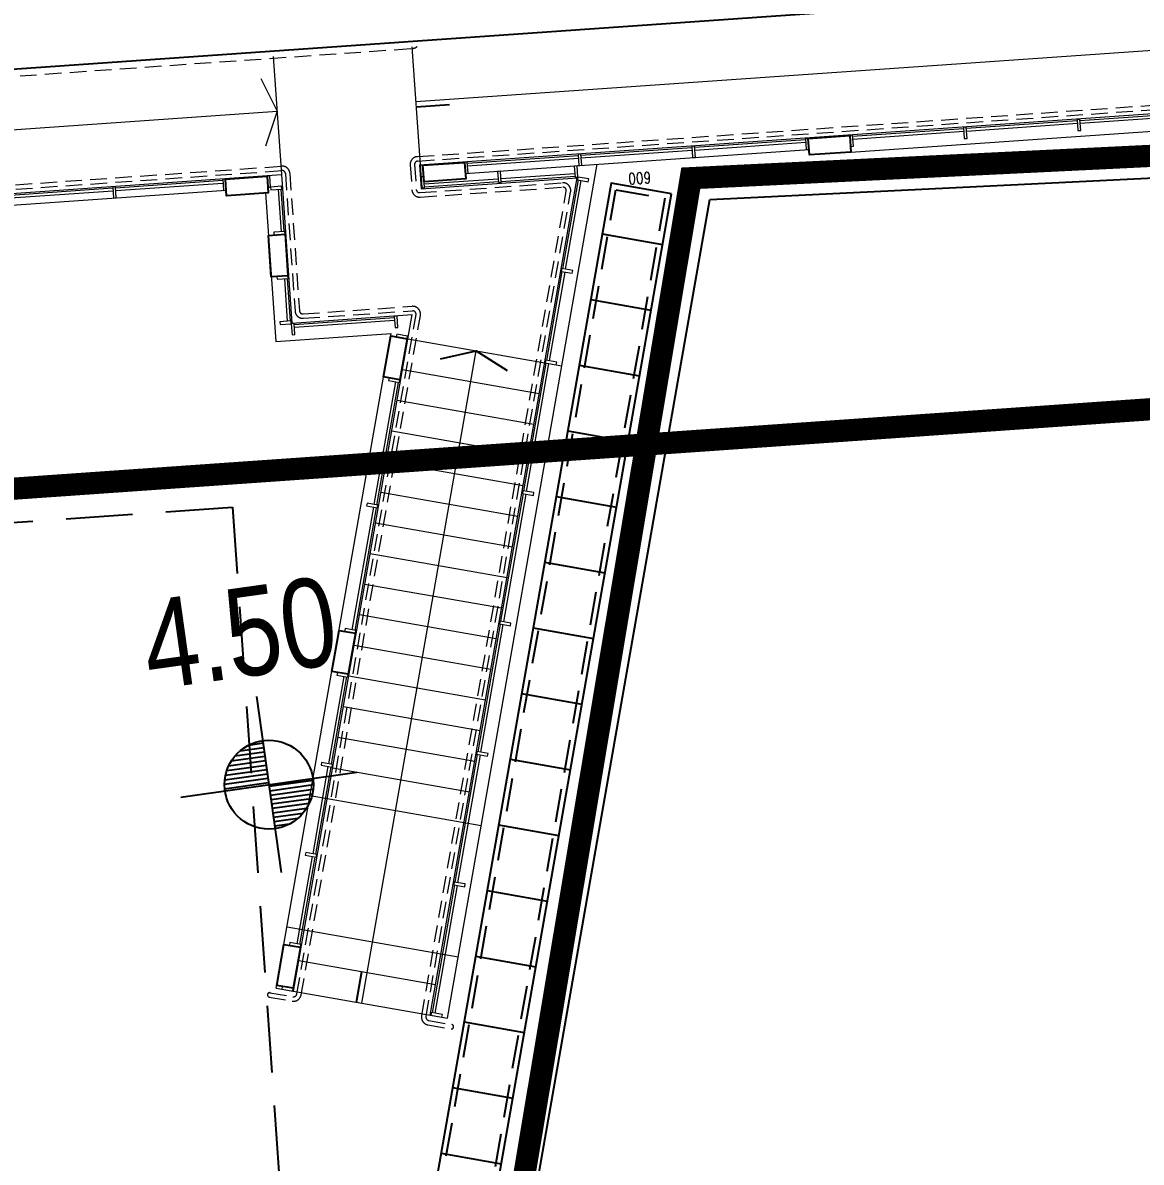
# Model space of a CAD drawing. Header units: millimetres. Extents: x 834681283 to 835686922, y 817551134 to 819407044.
# Drawn here: x 835555066 to 835565128, y 818105933 to 818116188 of the extents above; entities that cross this region are included whole.
import ezdxf
from ezdxf.enums import TextEntityAlignment as Align
from ezdxf.xclip import XClip

# ---------------------------------------------------------------- set-up
doc = ezdxf.new("R2010")
doc.units = ezdxf.units.MM
doc.header["$LTSCALE"] = 1200
doc.header["$MEASUREMENT"] = 0
doc.header["$XCLIPFRAME"] = 0
for name, pattern in [('P01-MAGP-EVA-GREENERY$0$HIDDEN', [0.375, 0.25, -0.125]), ('P01-MAGP-EVA-GREENERY$0$HIDDEN2', [0.1875, 0.125, -0.0625]), ('P01-MAGP-EVA-GREENERY$0$HIDDENX2', [0.75, 0.5, -0.25]), ('SITE BOUNDARY$0$CENTER', [2, 1.25, -0.25, 0.25, -0.25]), ('SITE BOUNDARY$0$PHANTOM', [2.5, 1.25, -0.25, 0.25, -0.25, 0.25, -0.25])]:
    doc.linetypes.add(name, pattern=pattern)
doc.layers.get('Defpoints').update_dxf_attribs({"color": 15})
for name, color, linetype, lineweight in [('P01-MAAN-P-EVA$0$AR-F-LEV_AR_BS_', 4, 'Continuous', 25), ('P01-MAGP-EVA-GREENERY$0$AR-HATCH_AR_', 8, 'Continuous', 13), ('P01-MAGP-EVA-GREENERY$0$AR-PLANT_AR_BS_MI_', 7, 'Continuous', 25), ('P01-MAGP-EVA-GREENERY$0$AR-STAIR_AR_BS_MI_', 7, 'Continuous', 18), ('P01-MAGP-EVA-GREENERY$0$AR-WA-STEEL_AR_BS_MI_', 3, 'Continuous', 0), ('P01-MAGP-EVA-GREENERY$0$DR-FLD', 8, 'Continuous', 25), ('P01-MAGP-EVA-GREENERY$0$LI-FIT', 8, 'Continuous', 25), ('P01-MAGP-EVA-GREENERY$0$RLP340', 8, 'P01-MAGP-EVA-GREENERY$0$HIDDEN2', 5), ('P01-MAGP-P-RF$0$AR-PLANT_AR_BS_MI_', 4, 'Continuous', 25), ('SITE BOUNDARY$0$AR-SIMS_BL_400', 1, 'SITE BOUNDARY$0$PHANTOM', 140)]:
    doc.layers.add(name, color=color, linetype=linetype, lineweight=lineweight)
for name, color, linetype in [('P01-MAAN-P-EVA$0$HATCH', 9, 'Continuous'), ('P01-MAGP-EVA-GREENERY$0$AR-FS-AR-EVA', 8, 'Continuous'), ('P01-MAGP-EVA-GREENERY$0$AR-LANDS_AR_MI_', 9, 'Continuous'), ('P01-MAGP-EVA-GREENERY$0$SURFACE CHANNEL', 8, 'Continuous'), ('SITE BOUNDARY$0$XIQU-RLP0830A', 6, 'Continuous')]:
    doc.layers.add(name, color=color, linetype=linetype)
doc.styles.add('P01-MAAN-P-EVA$0$RLP-SIMPLEX', font='simplex.shx', dxfattribs={"width": 0.8})
doc.styles.add('P01-MAAN-P-EVA$0$Style-Arial', font='arial.ttf')
doc.styles.add('P01-MAGP-EVA-GREENERY$0$RLP-SIMPLEX', font='simplex.shx', dxfattribs={"width": 0.8})

# ---------------------------------------------------------------- blocks, each defined once
blk = doc.blocks.new('P01-MAAN-P-EVA$0$LEV1')
for p, q in [((0, 2), (0, -2)), ((-2, 0), (2, 0)), ((-0.999, 0.046), (0, 0.046)), ((-0.989, 0.146), (0, 0.146)), ((-0.969, 0.246), (0, 0.246)), ((0.999, -0.046), (0, -0.046)), ((0.989, -0.146), (0, -0.146)), ((0.969, -0.246), (0, -0.246)), ((0.938, -0.346), (0, -0.346)), ((0.895, -0.446), (0, -0.446)), ((0.838, -0.546), (0, -0.546)), ((0.764, -0.646), (0, -0.646)), ((0.667, -0.746), (0, -0.746)), ((0.534, -0.846), (0, -0.846)), ((0.326, -0.946), (0, -0.946))]:
    blk.add_line(p, q)
blk.add_circle((0, 0), 1)
blk = doc.blocks.new('P01-MAAN-P-EVA$0$F-LEV')
for p, q in [((-0.534, 0.846), (0, 0.846)), ((-0.326, 0.946), (0, 0.946)), ((-0.838, 0.546), (0, 0.546)), ((-0.764, 0.646), (0, 0.646)), ((-0.667, 0.746), (0, 0.746)), ((-0.938, 0.346), (0, 0.346)), ((-0.895, 0.446), (0, 0.446))]:
    blk.add_line(p, q)
blk.add_blockref('P01-MAAN-P-EVA$0$LEV1', (0, 0))
at = {"style": 'P01-MAAN-P-EVA$0$RLP-SIMPLEX', "width": 0.8}
blk.add_attdef('FFL', (1.5, 1), '', height=2, dxfattribs=at)
blk = doc.blocks.new('P01-MAAN-P-EVA')
at = {"layer": 'P01-MAAN-P-EVA$0$HATCH', "ltscale": 0.1}
h = blk.add_hatch(dxfattribs=at)
h.set_pattern_fill('_USER', color=240, scale=1000, angle=45, pattern_type=0)
h.set_pattern_definition([(45, (305980.4, 20741.3), (-707.1067812, 707.1067812), [])])
edge = h.paths.add_edge_path()
edge.add_arc((835502969.3, 818186018.3), 4500, 18.1416, 95.30201, ccw=False)
edge.add_line((835507245.6, 818187419.4), (835513826.1, 818167335.8))
edge.add_line((835513826.1, 818167335.8), (835519853.5, 818081117.4))
edge.add_line((835519853.5, 818081117.4), (835555459.1, 818083606.6))
edge.add_line((835555459.1, 818083606.6), (835554354.4, 818076435.4))
edge.add_line((835554354.4, 818076435.4), (835558875.4, 818029487.4))
edge.add_line((835558875.4, 818029487.4), (835556388.4, 818026956.4))
edge.add_line((835556388.4, 818026956.4), (835549241.4, 818025790.4))
edge.add_line((835549241.4, 818025790.4), (835542188.5, 818025211.5))
edge.add_line((835542188.5, 818025211.5), (835547193.3, 818041026.5))
edge.add_line((835547193.3, 818041026.5), (835547200.6, 818060157.3))
edge.add_line((835547200.6, 818060157.3), (835535036.1, 818059317.4))
edge.add_line((835535036.1, 818059317.4), (835534275.3, 818070335.1))
edge.add_line((835534275.3, 818070335.1), (835535439, 818078697.5))
edge.add_line((835535439, 818078697.5), (835516606.1, 818077380.9))
edge.add_line((835516606.1, 818077380.9), (835515458.7, 818093794.4))
edge.add_line((835515458.7, 818093794.4), (835500714.4, 818090319.3))
edge.add_line((835500714.4, 818090319.3), (835485194.4, 818159526.3))
edge.add_line((835485194.4, 818159526.3), (835497824.4, 818169113.3))
edge.add_line((835497824.4, 818169113.3), (835508718.9, 818171681.2))
edge.add_line((835508718.9, 818171681.2), (835502553.5, 818190499))
at = {"layer": 'P01-MAAN-P-EVA$0$AR-F-LEV_AR_BS_'}
ref = blk.add_blockref('P01-MAAN-P-EVA$0$F-LEV', (835557280.6, 818109331.4), dxfattribs=dict(at, xscale=399.9999999886597, yscale=399.9999999999999, zscale=400.0000000000002, rotation=7.997590520964984))
ref.add_attrib('FFL', '4.50', dxfattribs={"layer": '0', "height": 800, "rotation": 7.99759, "style": 'P01-MAAN-P-EVA$0$Style-Arial', "width": 0.8}).set_placement((835557016.1, 818110699.1), align=Align.MIDDLE)
blk = doc.blocks.new('12027_SITE')
at = {"layer": 'Defpoints'}
blk.add_lwpolyline([(835304.58267, 818174.66028), (835238.73467, 818170.05694, 0.41421356), (835224.88222, 818154.12209), (835228.06927, 818108.53336, 0.41421356), (835244.00411, 818094.6809), (835289.06814, 818097.83127, 0.3152987), (835307.72761, 818112.94085), (835319.97543, 818155.65111, 0.52056715), (835304.58267, 818174.66028)], format="xyb", close=True, dxfattribs=at)
blk = doc.blocks.new('SITE BOUNDARY')
at = {"layer": 'SITE BOUNDARY$0$AR-SIMS_BL_400', "ltscale": 3, "const_width": 0.2}
blk.add_lwpolyline([(835205.968, 818187.322), (835227.402, 818191.142, 0.049194), (835256.687, 818199.396), (835258.823, 818200.232), (835285.938, 818202.051), (835285.973, 818201.416), (835309.272, 818202.672), (835309.221, 818203.614), (835336.548, 818205.448), (835336.791, 818204.998), (835338.006, 818193.445), (835338.387, 818177.043), (835337.676, 818162.317), (835336.374, 818150.707), (835335.943, 818146.535), (835335.078, 818138.01), (835334.561, 818125.55), (835334.745, 818110.371), (835335.616, 818097.309), (835212.761, 818088.72)], format="xyb", close=True, dxfattribs=at)
at = {"layer": 'SITE BOUNDARY$0$XIQU-RLP0830A', "color": 212, "linetype": 'SITE BOUNDARY$0$CENTER', "ltscale": 0.8, "true_color": 0xb300b3, "const_width": 0.2}
blk.add_lwpolyline([(835253.314, 818083.375), (835255.096, 818094.048), (835286.86, 818095.59), (835320.039, 818097.139)], dxfattribs=at)
blk = doc.blocks.new('P01-MAGP-P-RF')
at = {"layer": 'P01-MAGP-P-RF$0$AR-PLANT_AR_BS_MI_', "lineweight": 13}
blk.add_lwpolyline([(835319975, 818155651, 0.520567), (835304583, 818174660), (835238735, 818170057, 0.414214), (835224882, 818154122), (835228069, 818108533, 0.414214), (835244004, 818094681), (835289068, 818097831, 0.315299), (835307728, 818112941)], format="xyb", close=True, dxfattribs=at)
blk = doc.blocks.new('P01-MAGP-EVA-GREENERY$0$ST-ARR')
at = {"color": 4}
blk.add_lwpolyline([(-306, -125), (0, 0), (306, -125)], dxfattribs=at)
blk = doc.blocks.new('P01-MAGP-EVA-GREENERY')
at = {"layer": 'P01-MAGP-EVA-GREENERY$0$AR-HATCH_AR_'}
h = blk.add_hatch(dxfattribs=at)
h.set_pattern_fill('GRASS', color=256, scale=40, style=0)
h.set_pattern_definition([(93.9989672, (0, 2e-22), (-766.7729181, 666.56979518), [190.5, -1246.3409792]), (48.9989672, (0, 2e-22), (-766.7729182, 666.5697953), [190.5, -825.5]), (138.9989672, (0, 2e-22), (-666.5697953, -766.7729182), [190.5, -825.5])])
edge = h.paths.add_edge_path()
edge.add_line((835226712, 818095250), (835226861, 818093126))
edge.add_arc((835233592, 818098795), 8800, 220.1025, 273.9989)
edge.add_line((835234206, 818090016), (835248640, 818091025))
edge.add_line((835248640, 818091025), (835248556, 818092231))
edge.add_line((835248556, 818092231), (835229985, 818090933))
edge.add_line((835229985, 818090933), (835229771, 818094003))
edge.add_line((835229771, 818094003), (835249451, 818095378))
edge.add_line((835249451, 818095378), (835249425, 818095742))
edge.add_line((835249425, 818095742), (835238221, 818094958))
edge.add_line((835238221, 818094958), (835238144, 818096050))
edge.add_line((835238144, 818096050), (835226712, 818095250))
h.paths.add_polyline_path([(835252256, 818095575), (835250199, 818095431), (835250174, 818095794), (835252231, 818095938)])
at = {"layer": 'P01-MAGP-EVA-GREENERY$0$DR-FLD'}
h = blk.add_hatch(dxfattribs=at)
h.set_pattern_fill('_USER', color=256, scale=600, angle=89.8761, style=0, pattern_type=0)
h.set_pattern_definition([(170.0563, (835249130.2, 818064062), (-103.608, -590.987), [])])
h.paths.add_polyline_path([(835254921, 818093907), (835254379, 818094002), (835249130, 818064062), (835249672, 818063967)])
at = {"color": 4}
for p, q in [((835252925, 818094708), (835252626, 818094687)), ((835252087, 818086632), (835252135, 818086908))]:
    blk.add_line(p, q, dxfattribs=at)
blk.add_lwpolyline([(835252843, 818092423), (835253165, 818092494), (835253445, 818092318)], dxfattribs=at)
at = {"layer": 'P01-MAGP-EVA-GREENERY$0$AR-FS-AR-EVA', "linetype": 'P01-MAGP-EVA-GREENERY$0$HIDDENX2'}
blk.add_lwpolyline([(835224714, 818098168, 0.414353), (835234213, 818089916), (835250972, 818091088), (835251390, 818085103), (835234631, 818083931, 0.414214), (835226373, 818074432)], format="xyb", dxfattribs=at)
at = {"layer": 'P01-MAGP-EVA-GREENERY$0$AR-LANDS_AR_MI_'}
blk.add_lwpolyline([(835226712, 818095250), (835226861, 818093126, 0.239601), (835234206, 818090016, 0), (835248640, 818091025), (835248556, 818092231), (835229985, 818090933), (835229771, 818094003), (835249451, 818095378), (835249425, 818095742), (835238221, 818094958), (835238144, 818096050)], format="xyb", close=True, dxfattribs=at)
at = {"layer": 'P01-MAGP-EVA-GREENERY$0$AR-PLANT_AR_BS_MI_', "ltscale": 0.15}
for p, q in [((835255098, 818094049), (835286860, 818095591)), ((835255267, 818093857), (835286869, 818095391)), ((835249614, 818062765), (835255098, 818094049)), ((835249811, 818062731), (835255267, 818093857))]:
    blk.add_line(p, q, dxfattribs=at)
at = {"layer": 'P01-MAGP-EVA-GREENERY$0$AR-STAIR_AR_BS_MI_'}
for p, q in [((835229931, 818093863), (835252416, 818095435)), ((835251325, 818095359), (835251414, 818094081)), ((835252622, 818094737), (835262597, 818095434)), ((835230097, 818093719), (835252582, 818095291)), ((835251359, 818095220), (835252451, 818095296)), ((835252582, 818095291), (835252661, 818094168)), ((835249137, 818095065), (835250223, 818095141)), ((835250248, 818095142), (835251334, 818095218)), ((835248026, 818094987), (835249112, 818095063)), ((835252655, 818094168), (835262637, 818094866)), ((835241399, 818093952), (835251374, 818094650)), ((835258597, 818094568), (835259595, 818094638)), ((835257575, 818094497), (835258573, 818094567)), ((835257577, 818094472), (835258574, 818094542)), ((835258599, 818094543), (835259597, 818094613)), ((835256537, 818094283), (835259630, 818094499)), ((835256552, 818094425), (835257550, 818094495)), ((835256554, 818094400), (835257552, 818094470)), ((835254108, 818094255), (835255106, 818094324)), ((835255131, 818094326), (835256129, 818094396)), ((835255133, 818094301), (835256130, 818094371)), ((835253067, 818094091), (835256160, 818094307)), ((835253086, 818094183), (835254084, 818094253)), ((835253088, 818094158), (835254085, 818094228)), ((835254110, 818094230), (835255108, 818094299)), ((835252655, 818094168), (835252670, 818093953)), ((835252661, 818094162), (835252676, 818093960)), ((835252906, 818086488), (835254253, 818094173)), ((835231762, 818092707), (835251414, 818094081)), ((835249921, 818093962), (835250885, 818094029)), ((835251414, 818094081), (835251507, 818092744)), ((835252670, 818093953), (835254073, 818094052)), ((835252698, 818093996), (835253363, 818094042)), ((835252700, 818093971), (835253365, 818094017)), ((835252752, 818086515), (835254073, 818094052)), ((835253388, 818094044), (835254053, 818094090)), ((835253390, 818094019), (835254055, 818094065)), ((835253945, 818093232), (835254085, 818094032)), ((835253969, 818093228), (835254109, 818094028)), ((835247924, 818093731), (835250917, 818093940)), ((835248932, 818093893), (835249896, 818093960)), ((835248934, 818093868), (835249898, 818093935)), ((835249923, 818093937), (835250887, 818094004)), ((835251269, 818093915), (835251363, 818092578)), ((835251383, 818093948), (835251410, 818093566)), ((835251408, 818093949), (835251435, 818093568)), ((835253800, 818092408), (835253940, 818093208)), ((835253825, 818092404), (835253965, 818093203)), ((835251440, 818093142), (835251466, 818092761)), ((835251464, 818093144), (835251491, 818092762)), ((835251507, 818092744), (835252588, 818092820)), ((835251521, 818086731), (835252588, 818092820)), ((835251527, 818092731), (835252429, 818092794)), ((835251529, 818092706), (835252431, 818092769)), ((835251363, 818092578), (835252400, 818092650)), ((835251367, 818086758), (835252400, 818092650)), ((835252396, 818092629), (835253935, 818092359)), ((835252136, 818086623), (835253165, 818092494)), ((835253594, 818091234), (835253796, 818092383)), ((835253619, 818091229), (835253820, 818092379)), ((835252501, 818092326), (835253733, 818092110)), ((835252248, 818091111), (835252441, 818092215)), ((835252272, 818091106), (835252466, 818092210)), ((835252453, 818092050), (835253684, 818091834)), ((835252405, 818091774), (835253636, 818091558)), ((835252356, 818091499), (835253588, 818091283)), ((835252308, 818091223), (835253539, 818091007)), ((835253388, 818090060), (835253590, 818091209)), ((835253413, 818090055), (835253615, 818091205)), ((835252050, 818089982), (835252243, 818091086)), ((835252075, 818089978), (835252268, 818091082)), ((835252260, 818090947), (835253491, 818090731)), ((835252211, 818090671), (835253443, 818090455)), ((835252163, 818090395), (835253394, 818090180)), ((835252115, 818090120), (835253346, 818089904)), ((835253183, 818088886), (835253384, 818090035)), ((835253207, 818088881), (835253409, 818090031)), ((835252066, 818089844), (835253298, 818089628)), ((835251839, 818088778), (835251977, 818089564)), ((835251863, 818088774), (835252001, 818089559)), ((835252018, 818089568), (835253249, 818089352)), ((835251970, 818089292), (835253201, 818089076)), ((835251921, 818089016), (835253152, 818088801)), ((835252977, 818087712), (835253178, 818088861)), ((835253001, 818087707), (835253203, 818088857)), ((835251697, 818087967), (835251834, 818088753)), ((835251721, 818087963), (835251859, 818088749)), ((835251873, 818088741), (835253104, 818088525)), ((835251671, 818088492), (835253209, 818088222)), ((835251555, 818087157), (835251692, 818087943)), ((835251579, 818087152), (835251717, 818087938)), ((835252771, 818086537), (835252972, 818087687)), ((835252796, 818086533), (835252997, 818087683)), ((835251464, 818087310), (835253002, 818087040)), ((835251569, 818087007), (835252800, 818086791)), ((835251367, 818086758), (835252906, 818086488)), ((835251442, 818086745), (835251442, 818086745)), ((835251506, 818086734), (835251506, 818086734))]:
    blk.add_line(p, q, dxfattribs=at)
at = {"layer": 'P01-MAGP-EVA-GREENERY$0$AR-WA-STEEL_AR_BS_MI_', "color": 7}
for points in [[(835258579, 818094476), (835258604, 818094478), (835258597, 818094577), (835258572, 818094576)], [(835256534, 818094333), (835256559, 818094335), (835256552, 818094434), (835256527, 818094433)], [(835257556, 818094404), (835257581, 818094406), (835257574, 818094506), (835257549, 818094504)], [(835255112, 818094233), (835255137, 818094235), (835255130, 818094335), (835255105, 818094333)], [(835256135, 818094305), (835256160, 818094307), (835256153, 818094406), (835256128, 818094405)], [(835254090, 818094162), (835254115, 818094164), (835254108, 818094264), (835254083, 818094262)], [(835252668, 818094063), (835252693, 818094064), (835252686, 818094164), (835252661, 818094162)], [(835253067, 818094091), (835253092, 818094092), (835253085, 818094192), (835253060, 818094190)], [(835253365, 818094008), (835253390, 818094010), (835253383, 818094110), (835253358, 818094108)], [(835254055, 818094056), (835254080, 818094058), (835254073, 818094158), (835254048, 818094156)], [(835250892, 818093938), (835250917, 818093940), (835250910, 818094040), (835250885, 818094038)], [(835251291, 818093966), (835251316, 818093968), (835251309, 818094068), (835251284, 818094066)], [(835252676, 818093960), (835252700, 818093962), (835252693, 818094061), (835252669, 818094060)], [(835254080, 818094058), (835254076, 818094033), (835254174, 818094016), (835254179, 818094041)], [(835249902, 818093869), (835249927, 818093871), (835249920, 818093971), (835249896, 818093969)], [(835251316, 818093968), (835251317, 818093943), (835251417, 818093950), (835251415, 818093975)], [(835251344, 818093562), (835251346, 818093537), (835251446, 818093544), (835251444, 818093569)], [(835253936, 818093234), (835253931, 818093209), (835254030, 818093192), (835254034, 818093216)], [(835251372, 818093163), (835251374, 818093138), (835251473, 818093145), (835251472, 818093170)], [(835252435, 818092703), (835252460, 818092705), (835252453, 818092805), (835252428, 818092803)], [(835251400, 818092756), (835251402, 818092731), (835251502, 818092738), (835251500, 818092763)], [(835251509, 818092638), (835251534, 818092640), (835251527, 818092740), (835251502, 818092738)], [(835252450, 818092645), (835252445, 818092620), (835252544, 818092603), (835252548, 818092627)], [(835253791, 818092409), (835253787, 818092385), (835253885, 818092368), (835253890, 818092392)], [(835252381, 818092251), (835252376, 818092226), (835252475, 818092209), (835252479, 818092233)], [(835253585, 818091235), (835253581, 818091211), (835253680, 818091193), (835253684, 818091218)], [(835252183, 818091122), (835252178, 818091098), (835252277, 818091080), (835252281, 818091105)], [(835253380, 818090061), (835253375, 818090037), (835253474, 818090019), (835253478, 818090044)], [(835251985, 818089994), (835251981, 818089969), (835252079, 818089952), (835252083, 818089976)], [(835251916, 818089600), (835251912, 818089575), (835252010, 818089558), (835252014, 818089583)], [(835253174, 818088887), (835253169, 818088863), (835253268, 818088845), (835253272, 818088870)], [(835251774, 818088789), (835251769, 818088765), (835251868, 818088747), (835251872, 818088772)], [(835251632, 818087979), (835251627, 818087954), (835251726, 818087937), (835251730, 818087961)], [(835252968, 818087713), (835252964, 818087688), (835253062, 818087671), (835253066, 818087696)], [(835251490, 818087168), (835251485, 818087144), (835251584, 818087126), (835251588, 818087151)], [(835251421, 818086774), (835251416, 818086750), (835251515, 818086732), (835251519, 818086757)], [(835252762, 818086539), (835252758, 818086514), (835252856, 818086497), (835252861, 818086522)]]:
    blk.add_lwpolyline(points, close=True, dxfattribs=at)
at = {"layer": 'P01-MAGP-EVA-GREENERY$0$DR-FLD'}
blk.add_lwpolyline([(835254921, 818093907), (835254379, 818094002), (835249130, 818064062), (835249672, 818063967), (835254921, 818093907)], close=True, dxfattribs=at)
at = {"layer": 'P01-MAGP-EVA-GREENERY$0$LI-FIT'}
for points in [[(835256153, 818094406), (835256527, 818094433), (835256537, 818094283), (835256163, 818094257)], [(835252686, 818094164), (835253060, 818094190), (835253071, 818094041), (835252697, 818094014)], [(835250910, 818094040), (835251284, 818094066), (835251294, 818093916), (835250920, 818093890)], [(835251446, 818093544), (835251472, 818093170), (835251322, 818093159), (835251296, 818093533)], [(835252544, 818092603), (835252479, 818092233), (835252331, 818092259), (835252396, 818092629)], [(835252079, 818089952), (835252014, 818089583), (835251867, 818089608), (835251931, 818089978)], [(835251584, 818087126), (835251519, 818086757), (835251371, 818086783), (835251436, 818087152)]]:
    blk.add_lwpolyline(points, close=True, dxfattribs=at)
at = {"layer": 'P01-MAGP-EVA-GREENERY$0$RLP340'}
for p, q in [((835230205, 818093691), (835252590, 818095256)), ((835230207, 818093651), (835252593, 818095216)), ((835252636, 818094242), (835262631, 818094941)), ((835252639, 818094202), (835262634, 818094901)), ((835231737, 818092781), (835251414, 818094156)), ((835231740, 818092741), (835251417, 818094116)), ((835252571, 818094167), (835252587, 818093943)), ((835252611, 818094170), (835252626, 818093945)), ((835251449, 818094089), (835251535, 818092852)), ((835251488, 818094091), (835251575, 818092854)), ((835252658, 818093918), (835253942, 818094007)), ((835252661, 818093878), (835253944, 818093967)), ((835252675, 818086509), (835253976, 818093932)), ((835252714, 818086502), (835254015, 818093925)), ((835251607, 818092827), (835252589, 818092895)), ((835251552, 818086706), (835252624, 818092820)), ((835251591, 818086699), (835252663, 818092813)), ((835251610, 818092787), (835252592, 818092855)), ((835251303, 818086678), (835251510, 818086642)), ((835251310, 818086717), (835251517, 818086681)), ((835252731, 818086428), (835252938, 818086391)), ((835252738, 818086467), (835252945, 818086431))]:
    blk.add_line(p, q, dxfattribs=at)
for centre, radius, start, end in [((835252588, 818095286), 70, 273.999, 3.999), ((835252641, 818094172), 70, 93.999, 183.999), ((835251419, 818094087), 70, 3.999, 93.999), ((835251419, 818094087), 30, 3.999, 93.999), ((835252641, 818094172), 30, 93.999, 183.999), ((835253946, 818093937), 70, 350.0563, 93.999), ((835252656, 818093948), 70, 183.999, 273.999), ((835252656, 818093948), 30, 183.999, 273.999), ((835253946, 818093937), 30, 350.0563, 93.999), ((835252594, 818092825), 70, 350.0563, 93.999), ((835251605, 818092857), 70, 183.999, 273.999), ((835251605, 818092857), 30, 183.999, 273.999), ((835252594, 818092825), 30, 350.0563, 93.999), ((835251307, 818086698), 20, 80.0563, 260.0563), ((835251522, 818086711), 70, 260.0563, 350.0563), ((835251522, 818086711), 30, 260.0563, 350.0563), ((835252743, 818086497), 70, 170.0563, 260.0563), ((835252743, 818086497), 30, 170.0563, 260.0563), ((835252942, 818086411), 20, 260.0563, 80.0563)]:
    blk.add_arc(centre, radius, start, end, dxfattribs=at)
at = {"layer": 'P01-MAGP-EVA-GREENERY$0$SURFACE CHANNEL', "linetype": 'P01-MAGP-EVA-GREENERY$0$HIDDEN'}
blk.add_lwpolyline([(835249166, 818063974), (835254420, 818093944), (835254863, 818093867), (835249537, 818063488)], dxfattribs=at)
at = {"layer": 'P01-MAGP-EVA-GREENERY$0$AR-STAIR_AR_BS_MI_', "rotation": 273.9989487419437}
blk.add_blockref('P01-MAGP-EVA-GREENERY$0$ST-ARR', (835251374, 818094650), dxfattribs=at)
at = {"layer": 'Defpoints', "insert": (835254537, 818093991), "char_height": 100, "width": 557.08, "attachment_point": 3, "rotation": 183.999, "line_spacing_factor": 0.968724, "style": 'P01-MAGP-EVA-GREENERY$0$RLP-SIMPLEX'}
blk.add_mtext('600', dxfattribs=at)

msp = doc.modelspace()

# ---------------------------------------------------------------- block references
ref = msp.add_blockref('12027_SITE', (305980.4, 20741.3), dxfattribs=dict(xscale=1000, yscale=1000, zscale=1000))
XClip(ref).set_block_clipping_path([(835171.4179906907, 818003.0079180738), (835380.9419443216, 818241.1415228392)])
ref = msp.add_blockref('SITE BOUNDARY', (305980.4, 20741.3), dxfattribs=dict(xscale=1000, yscale=1000, zscale=1000))
XClip(ref).set_block_clipping_path([(835171.4179906907, 818003.0079180738), (835381.5676709538, 818003.0079180738), (835380.9419443216, 818241.1415228392), (835171.4179906907, 818241.1415228392)])
ref = msp.add_blockref('P01-MAGP-EVA-GREENERY', (305980.4, 20741.3))
XClip(ref).set_block_clipping_path([(835304579.1843739748, 818174710.1626656055), (835305796.1658229828, 818174873.3149367571), (835307662.0338196754, 818174689.8070785999), (835310520.3633885384, 818174065.1796945333), (835313081.8681743145, 818173026.5659970045), (835315581.7919986248, 818171259.1109881401), (835317651.2761323452, 818169000.3924677372), (835319046.8494220972, 818167007.0337247849), (835320133.4085228443, 818164236.8954862356), (835320669.2049217224, 818161588.3395450115), (835320843.1778568029, 818158211.3686239719), (835320023.4914252758, 818155637.3225638866), (835307775.6753731966, 818112927.0695824623), (835307486.5656324625, 818111403.7745717764), (835306472.3023188114, 818108849.5676202774), (835303557.4701333046, 818104111.4948183298), (835299124.0129835606, 818101088.6384549141), (835297415.7114913464, 818099718.8653644323), (835294427.9237889051, 818098869.5449544191), (835299696.7221286297, 818083540.2194343805), (835299696.7221286297, 818003007.9180737734), (835381567.6709537506, 818003007.9180737734), (835381567.6709537506, 818241141.5228391886), (835171417.9906907082, 818241141.5228391886), (835171417.9906907082, 818003007.9180737734), (835299646.7221286297, 818003007.9180737734), (835299646.7221286297, 818083531.8665624857), (835294380.619469285, 818098853.34912467), (835289071.624658823, 818097781.3911836147), (835244007.6001352072, 818094631.0239012241), (835243402.3726704121, 818094599.0591453314), (835242636.0318140984, 818094583.6296563148), (835241827.5000405312, 818094619.5304664373), (835240278.7908782959, 818094803.1013474464), (835238615.9808831215, 818095198.6516088247), (835236837.1062445641, 818095894.4355551004), (835235914.8181660175, 818096333.9795084), (835235308.0351868868, 818096662.1879467964), (835233986.3356232643, 818097536.8864938021), (835232722.9095510244, 818098548.7006295919), (835231238.5995907784, 818100145.3524557352), (835230243.8710234165, 818101523.0034087896), (835229459.3735334873, 818102997.1350084543), (835228749.5628561974, 818104567.9919320345), (835228038.0088664293, 818107442.8705242872), (835228019.3892208338, 818108529.8695997), (835224832.3401603699, 818154118.6039062738), (835224786.1936964989, 818154547.7584284544), (835224773.2807815075, 818155026.8918851614), (835224783.5408297777, 818155896.203827858), (835224816.960060358, 818156261.0471076965), (835224880.3945835829, 818156930.3651428223), (835224980.8038678169, 818157693.5020338297), (835225188.099565506, 818158657.4187650681), (835225368.2602261305, 818159369.9037799835), (835225838.1759520769, 818160711.976451993), (835226139.2108690739, 818161405.4137219191), (835226545.7954304218, 818162235.3437660933), (835227243.4511545897, 818163421.3939791918), (835227831.7674248219, 818164241.3849411011), (835228201.1016024351, 818164708.4587804079), (835228901.1138991117, 818165512.9794739485), (835229693.7146910429, 818166280.4427016973), (835231339.2155919075, 818167719.4297661781), (835233198.9440969229, 818168772.0604982376), (835234724.5905447006, 818169505.6878428459), (835236291.5872612, 818169941.2428172827), (835238731.1858590841, 818170106.8148210049)])
msp.add_blockref('P01-MAGP-P-RF', (305980.4, 20741.3))

# ---------------------------------------------------------------- next in the draw order: block references
msp.add_blockref('P01-MAAN-P-EVA', (0, 0))

doc.saveas('drawing.dxf')
